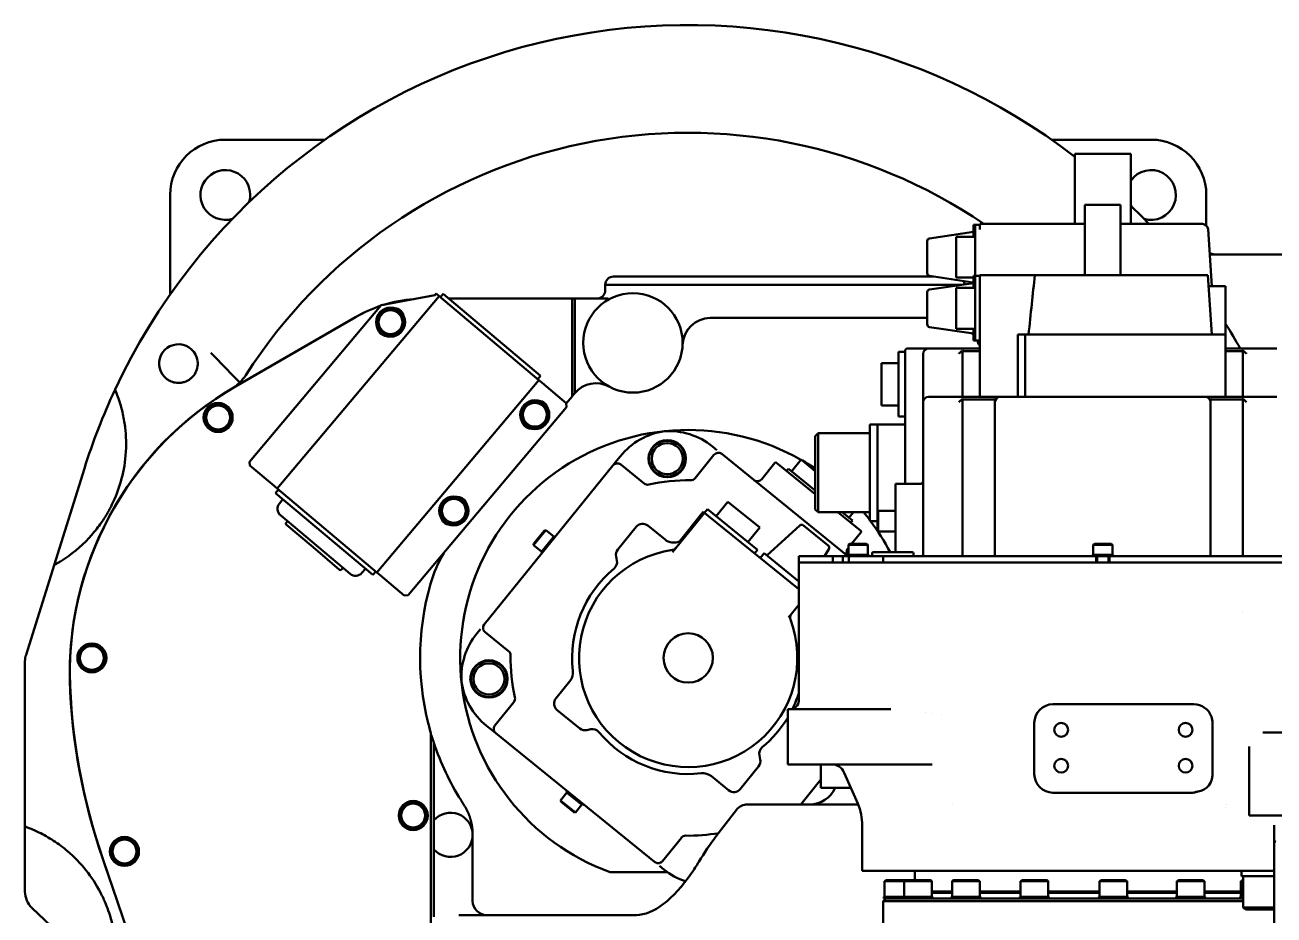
# Model space of a CAD drawing. Header units: millimetres. Extents: x 0 to 8400, y 0 to 5940.
# Drawn here: x 3357.3 to 3809.3, y 4563.3 to 4885.3 of the extents above; entities that cross this region are included whole.
import ezdxf

# ---------------------------------------------------------------- set-up
doc = ezdxf.new("R2010")
doc.units = ezdxf.units.MM
doc.header["$LTSCALE"] = 20
doc.layers.add('可見 (ISO)', color=7, linetype='Continuous', lineweight=50)

msp = doc.modelspace()

# ---------------------------------------------------------------- linework, layer by layer
at = {"layer": '可見 (ISO)'}
for p, q in [((3429.78, 4843.84), (3465.81, 4843.84)), ((3728.75, 4843.84), (3764.78, 4843.84)), ((3757.41, 4838.74), (3737.15, 4838.74)), ((3737.15, 4813.34), (3737.15, 4838.74)), ((3757.41, 4813.34), (3757.41, 4838.74)), ((3409.78, 4787.81), (3409.78, 4823.84)), ((3784.78, 4823.84), (3784.78, 4812.8)), ((3753.74, 4820.24), (3740.82, 4820.24)), ((3740.82, 4794.84), (3740.82, 4820.24)), ((3753.74, 4794.84), (3753.74, 4820.24)), ((3700.58, 4810.5), (3684.63, 4808.13)), ((3700.58, 4813.04), (3700.58, 4808.74)), ((3701.08, 4813.04), (3700.58, 4813.04)), ((3701.08, 4813.04), (3702.78, 4813.04)), ((3701.08, 4794.54), (3701.08, 4813.04)), ((3702.78, 4813.34), (3718.24, 4813.34)), ((3702.78, 4813.04), (3702.78, 4813.34)), ((3702.78, 4811.34), (3702.78, 4813.04)), ((3718.24, 4813.34), (3740.82, 4813.34)), ((3719.38, 4813.34), (3719.39, 4813.34)), ((3753.74, 4813.34), (3783.41, 4813.34)), ((3785.4, 4811.47), (3786.78, 4790.84)), ((3683.78, 4807.14), (3683.78, 4795.54)), ((3694.28, 4793.94), (3694.28, 4808.74)), ((3701.08, 4808.74), (3694.28, 4808.74)), ((3786.01, 4802.34), (3913.48, 4802.34)), ((3567.28, 4791.34), (3567.28, 4791.47)), ((3567.28, 4791.34), (3578.52, 4791.34)), ((3567.28, 4789.34), (3567.28, 4791.34)), ((3686.06, 4794.34), (3570.28, 4794.34)), ((3578.52, 4791.34), (3578.58, 4791.34)), ((3587.28, 4791.34), (3578.58, 4791.34)), ((3587.28, 4791.34), (3677.28, 4791.34)), ((3677.28, 4791.34), (3696.14, 4791.34)), ((3700.34, 4792.21), (3684.63, 4794.55)), ((3699.73, 4791.87), (3684.63, 4789.63)), ((3700.58, 4793.94), (3694.28, 4793.94)), ((3700.58, 4794.54), (3701.08, 4794.54)), ((3700.58, 4794.54), (3700.58, 4790.24)), ((3701.08, 4794.54), (3702.78, 4794.54)), ((3701.08, 4794.54), (3701.08, 4771.14)), ((3702.78, 4750.84), (3702.78, 4794.84)), ((3722.72, 4794.84), (3702.78, 4794.84)), ((3785.28, 4794.84), (3722.72, 4794.84)), ((3785.28, 4794.84), (3786.78, 4773.34)), ((3448.54, 4717.61), (3507.16, 4787.22)), ((3505.54, 4787.62), (3486.22, 4783.93)), ((3506.02, 4788.19), (3505.54, 4787.62)), ((3507.16, 4787.22), (3506.02, 4788.19)), ((3507.16, 4787.22), (3543.27, 4756.82)), ((3508.65, 4788.06), (3507.62, 4786.83)), ((3508.65, 4788.06), (3543.84, 4758.43)), ((3683.78, 4788.64), (3683.78, 4777.04)), ((3694.28, 4775.44), (3694.28, 4790.24)), ((3701.08, 4790.24), (3694.28, 4790.24)), ((3788.78, 4790.84), (3785.56, 4790.84)), ((3788.78, 4790.84), (3791.78, 4790.84)), ((3791.78, 4773.34), (3791.78, 4790.84)), ((3438.56, 4727.33), (3486.22, 4783.93)), ((3555.32, 4786.34), (3510.69, 4786.34)), ((3556.28, 4786.34), (3555.32, 4786.34)), ((3555.32, 4750.94), (3555.32, 4786.34)), ((3556.28, 4783.34), (3556.28, 4786.34)), ((3556.28, 4786.34), (3568.31, 4786.34)), ((3556.28, 4783.34), (3556.28, 4770.34)), ((3476.84, 4779.64), (3433.44, 4754.58)), ((3433.51, 4754.58), (3476.92, 4779.64)), ((3605.26, 4779.34), (3683.78, 4779.34)), ((3684.63, 4776.05), (3699.73, 4773.81)), ((3701.08, 4775.44), (3694.28, 4775.44)), ((3700.58, 4775.44), (3700.58, 4771.14)), ((3716.53, 4750.84), (3716.53, 4773.34)), ((3716.53, 4773.34), (3719.28, 4773.34)), ((3719.28, 4750.84), (3719.28, 4773.34)), ((3719.28, 4773.34), (3722.28, 4773.34)), ((3732.85, 4773.34), (3722.28, 4773.34)), ((3732.85, 4773.34), (3735.18, 4773.34)), ((3735.18, 4773.34), (3736.11, 4773.34)), ((3736.11, 4773.34), (3739.03, 4773.34)), ((3739.03, 4773.34), (3777.19, 4773.34)), ((3777.19, 4773.34), (3780.75, 4773.34)), ((3788.78, 4773.34), (3780.75, 4773.34)), ((3788.78, 4773.34), (3791.78, 4773.34)), ((3791.78, 4750.84), (3791.78, 4773.34)), ((3556.28, 4770.34), (3556.28, 4756.23)), ((3701.08, 4771.14), (3700.58, 4771.14)), ((3702.78, 4771.14), (3701.08, 4771.14)), ((3673.43, 4767.04), (3673.43, 4743.64)), ((3673.43, 4767.04), (3675.78, 4767.04)), ((3675.78, 4767.34), (3675.78, 4719.34)), ((3676.78, 4768.34), (3684.28, 4768.34)), ((3682.28, 4748.84), (3682.28, 4766.34)), ((3684.28, 4768.34), (3695.18, 4768.34)), ((3696.5, 4768.34), (3695.18, 4768.34)), ((3696.5, 4768.34), (3697.04, 4768.34)), ((3696.54, 4767.56), (3696.54, 4750.84)), ((3696.98, 4767.39), (3702.78, 4767.39)), ((3697.47, 4768.34), (3697.04, 4768.34)), ((3697.47, 4768.34), (3697.77, 4768.34)), ((3698.32, 4768.34), (3697.77, 4768.34)), ((3702.78, 4768.34), (3698.32, 4768.34)), ((3796.24, 4768.34), (3791.78, 4768.34)), ((3791.78, 4767.39), (3797.57, 4767.39)), ((3796.24, 4768.34), (3797.76, 4768.34)), ((3798.23, 4768.34), (3797.76, 4768.34)), ((3798.02, 4750.84), (3798.02, 4767.56)), ((3798.23, 4768.34), (3798.59, 4768.34)), ((3799.38, 4768.34), (3798.59, 4768.34)), ((3799.38, 4768.34), (3810.28, 4768.34)), ((3667.27, 4747.69), (3667.27, 4762.99)), ((3673.43, 4762.99), (3667.27, 4762.99)), ((3484.65, 4687.21), (3543.27, 4756.82)), ((3543.84, 4758.43), (3542.81, 4757.2)), ((3544.41, 4755.85), (3543.27, 4756.82)), ((3553.13, 4748.51), (3544.41, 4755.85)), ((3556.28, 4756.23), (3556.28, 4752.16)), ((3553.15, 4748.35), (3555.32, 4750.94)), ((3555.32, 4751.01), (3556.27, 4752.15)), ((3695.18, 4750.84), (3684.28, 4750.84)), ((3698.32, 4750.84), (3695.18, 4750.84)), ((3698.32, 4750.84), (3708.75, 4750.84)), ((3710.28, 4750.84), (3708.75, 4750.84)), ((3784.28, 4750.84), (3710.28, 4750.84)), ((3785.81, 4750.84), (3784.28, 4750.84)), ((3785.81, 4750.84), (3796.24, 4750.84)), ((3799.38, 4750.84), (3796.24, 4750.84)), ((3810.28, 4750.84), (3799.38, 4750.84)), ((3553.25, 4747.1), (3495.92, 4679.02)), ((3553.25, 4747.1), (3553.13, 4748.51)), ((3673.43, 4747.69), (3667.27, 4747.69)), ((3682.28, 4693.14), (3682.28, 4748.84)), ((3696.54, 4750.06), (3696.54, 4693.14)), ((3696.98, 4749.89), (3707.7, 4749.89)), ((3708.28, 4750.06), (3708.28, 4748.84)), ((3708.28, 4748.84), (3708.28, 4693.14)), ((3786.28, 4748.84), (3786.28, 4750.06)), ((3786.28, 4693.14), (3786.28, 4748.84)), ((3786.86, 4749.89), (3797.57, 4749.89)), ((3798.02, 4693.14), (3798.02, 4750.06)), ((3675.78, 4743.64), (3673.43, 4743.64)), ((3643.28, 4736.59), (3644.33, 4737.64)), ((3644.33, 4709.04), (3644.33, 4737.64)), ((3663.03, 4737.64), (3644.33, 4737.64)), ((3665.78, 4740.84), (3663.03, 4740.84)), ((3663.03, 4705.84), (3663.03, 4740.84)), ((3665.78, 4740.84), (3665.78, 4709.26)), ((3675.78, 4740.84), (3665.78, 4740.84)), ((3606.08, 4732.85), (3607.69, 4731.55)), ((3643.28, 4710.09), (3643.28, 4736.59)), ((3571.46, 4727.74), (3572.76, 4729.35)), ((3606.62, 4729.84), (3599.76, 4721.37)), ((3609.43, 4730.14), (3655.05, 4693.2)), ((3638.16, 4728.11), (3634.69, 4723.84)), ((3643.28, 4723.96), (3638.16, 4728.11)), ((3367.82, 4689.94), (3378.78, 4724.87)), ((3438.68, 4725.92), (3438.56, 4727.33)), ((3447.4, 4718.58), (3438.68, 4725.92)), ((3523.48, 4668.49), (3570.05, 4726)), ((3570.05, 4726), (3571.46, 4727.74)), ((3581.33, 4719.44), (3572.86, 4726.3)), ((3628.68, 4726.9), (3623.9, 4720.99)), ((3643.28, 4715.6), (3629.25, 4726.96)), ((3633.53, 4724.78), (3632.9, 4724)), ((3643.28, 4716.88), (3633.53, 4724.78)), ((3672.28, 4719.34), (3680.28, 4719.34)), ((3672.28, 4694.64), (3672.28, 4719.34)), ((3680.28, 4719.34), (3681.28, 4719.34)), ((3448.54, 4717.61), (3447.4, 4718.58)), ((3449, 4717.23), (3447.97, 4716)), ((3483.16, 4686.37), (3447.97, 4716)), ((3448.54, 4717.61), (3484.65, 4687.21)), ((3450.65, 4713.75), (3449.36, 4712.22)), ((3604.21, 4710.18), (3603.14, 4708.86)), ((3622.39, 4695.45), (3604.21, 4710.18)), ((3607.39, 4707.6), (3611.67, 4712.88)), ((3611.67, 4712.88), (3623.17, 4703.57)), ((3643.28, 4710.09), (3644.33, 4709.04)), ((3474.97, 4686.73), (3449.72, 4707.99)), ((3452.32, 4705.8), (3451.81, 4705.19)), ((3591.55, 4694.56), (3603.14, 4708.86)), ((3594.1, 4698.49), (3602.75, 4709.17)), ((3603.14, 4708.86), (3602.75, 4709.17)), ((3603.14, 4708.86), (3603.87, 4708.26)), ((3603.87, 4708.26), (3604.69, 4707.6)), ((3604.69, 4707.6), (3637.28, 4681.21)), ((3663.03, 4709.04), (3644.33, 4709.04)), ((3659.71, 4702.29), (3651.38, 4709.04)), ((3656.69, 4706.03), (3652.97, 4709.04)), ((3655.44, 4707.03), (3657.07, 4709.04)), ((3656.06, 4705.25), (3656.69, 4706.03)), ((3665.78, 4705.84), (3663.03, 4705.84)), ((3665.78, 4709.26), (3666.08, 4709.56)), ((3665.78, 4702.41), (3665.78, 4709.26)), ((3672.28, 4709.56), (3666.08, 4709.56)), ((3666.08, 4709.56), (3666.08, 4702.11)), ((3461.51, 4696.37), (3451.87, 4704.49)), ((3541.34, 4697.14), (3545.74, 4702.58)), ((3541.43, 4697.73), (3545.18, 4702.36)), ((3545.18, 4702.36), (3545.74, 4702.58)), ((3545.74, 4702.58), (3548.62, 4700.25)), ((3571.78, 4695.56), (3578.43, 4703.77)), ((3582.65, 4704.22), (3588.89, 4699.16)), ((3618.89, 4698.28), (3623.17, 4703.57)), ((3625.77, 4693.36), (3637.65, 4704.26)), ((3647.96, 4697.01), (3638.95, 4704.3)), ((3656.42, 4697.59), (3659.77, 4701.73)), ((3665.78, 4702.41), (3666.08, 4702.11)), ((3672.28, 4702.11), (3666.08, 4702.11)), ((3471.14, 4688.25), (3461.51, 4696.37)), ((3541.43, 4697.73), (3541.34, 4697.14)), ((3541.34, 4697.14), (3544.21, 4694.81)), ((3544.06, 4694.61), (3548.78, 4700.44)), ((3548.78, 4700.44), (3549.13, 4700.16)), ((3655.82, 4697.59), (3655.3, 4697.29)), ((3655.3, 4697.29), (3655.35, 4697.29)), ((3655.3, 4697.29), (3655.3, 4693.59)), ((3655.87, 4697.59), (3655.35, 4697.29)), ((3655.35, 4697.29), (3662.35, 4697.29)), ((3655.35, 4697.29), (3655.35, 4693.59)), ((3655.82, 4697.59), (3655.87, 4697.59)), ((3655.87, 4697.59), (3661.83, 4697.59)), ((3661.83, 4697.59), (3662.35, 4697.29)), ((3662.35, 4697.29), (3662.35, 4693.59)), ((3744.35, 4697.59), (3743.83, 4697.29)), ((3743.83, 4697.29), (3750.83, 4697.29)), ((3743.83, 4697.29), (3743.83, 4693.59)), ((3744.35, 4697.59), (3750.31, 4697.59)), ((3750.31, 4697.59), (3750.83, 4697.29)), ((3750.83, 4697.29), (3750.83, 4693.59)), ((3544.06, 4694.61), (3544.41, 4694.33)), ((3571.18, 4693.05), (3571.48, 4691.6)), ((3621.32, 4694.13), (3622.39, 4695.45)), ((3623.34, 4692.5), (3624.73, 4694.21)), ((3637.28, 4684.04), (3624.73, 4694.21)), ((3641.63, 4693.14), (3637.31, 4693.14)), ((3637.31, 4690.84), (3637.31, 4693.14)), ((3643.56, 4693.14), (3641.63, 4693.14)), ((3643.56, 4693.14), (3649.64, 4693.14)), ((3646.66, 4693.14), (3648.19, 4695.73)), ((3649.76, 4693.14), (3649.64, 4693.14)), ((3649.64, 4693.14), (3649.64, 4690.84)), ((3653.3, 4693.14), (3649.76, 4693.14)), ((3653.3, 4693.14), (3655.1, 4693.14)), ((3653.3, 4690.84), (3653.3, 4693.14)), ((3654.99, 4695.82), (3655.3, 4696.21)), ((3655.05, 4693.59), (3655.1, 4693.59)), ((3655.05, 4693.59), (3655.05, 4693.14)), ((3655.1, 4693.59), (3662.6, 4693.59)), ((3655.1, 4693.59), (3655.1, 4693.14)), ((3655.44, 4693.14), (3655.1, 4693.14)), ((3667.87, 4693.14), (3655.44, 4693.14)), ((3655.44, 4690.84), (3655.44, 4693.14)), ((3662.6, 4693.59), (3662.6, 4693.14)), ((3663.83, 4694.14), (3663.83, 4693.14)), ((3671.33, 4694.64), (3664.33, 4694.64)), ((3667.87, 4693.14), (3667.87, 4690.84)), ((3667.87, 4693.14), (3700.96, 4693.14)), ((3671.33, 4694.64), (3678.33, 4694.64)), ((3678.83, 4694.14), (3678.83, 4693.14)), ((3744.93, 4693.14), (3700.96, 4693.14)), ((3743.58, 4693.59), (3751.08, 4693.59)), ((3743.58, 4693.59), (3743.58, 4693.14)), ((3744.93, 4693.14), (3749.73, 4693.14)), ((3744.93, 4690.84), (3744.93, 4693.14)), ((3745.33, 4693.14), (3745.33, 4690.84)), ((3749.33, 4693.14), (3749.33, 4690.84)), ((3749.73, 4693.14), (3749.73, 4690.84)), ((3793.7, 4693.14), (3749.73, 4693.14)), ((3751.08, 4693.59), (3751.08, 4693.14)), ((3793.7, 4693.14), (3826.79, 4693.14)), ((3357.65, 4657.51), (3367.82, 4689.94)), ((3472.36, 4688.93), (3471.85, 4688.31)), ((3480.48, 4688.63), (3479.19, 4687.1)), ((3484.19, 4687.6), (3483.16, 4686.37)), ((3637.28, 4690.84), (3641.26, 4690.84)), ((3637.28, 4640.84), (3637.28, 4690.84)), ((3641.44, 4690.84), (3641.26, 4690.84)), ((3641.63, 4690.84), (3641.44, 4690.84)), ((3642.94, 4690.84), (3641.63, 4690.84)), ((3642.94, 4690.84), (3645.86, 4690.84)), ((3645.86, 4690.84), (3650.32, 4690.84)), ((3650.33, 4690.84), (3663.81, 4690.84)), ((3663.81, 4690.84), (3681.03, 4690.84)), ((3700.96, 4690.84), (3681.03, 4690.84)), ((3700.96, 4690.84), (3744.93, 4690.84)), ((3749.73, 4690.84), (3744.93, 4690.84)), ((3749.73, 4690.84), (3793.7, 4690.84)), ((3795.18, 4690.84), (3793.7, 4690.84)), ((3832.84, 4690.84), (3795.18, 4690.84)), ((3485.79, 4686.24), (3484.65, 4687.21)), ((3494.51, 4678.9), (3485.79, 4686.24)), ((3495.92, 4679.02), (3494.51, 4678.9)), ((3637.28, 4675.54), (3633.57, 4670.97)), ((3798.02, 4672.78), (3798.02, 4672.78)), ((3520.77, 4665.14), (3522.07, 4666.75)), ((3523.78, 4665.68), (3532.24, 4658.82)), ((3357.28, 4643.48), (3357.28, 4655.11)), ((3549.4, 4641.71), (3554.46, 4647.95)), ((3534.18, 4640.39), (3527.32, 4631.92)), ((3633.28, 4637.84), (3633.28, 4632.84)), ((3670.59, 4637.84), (3633.28, 4637.84)), ((3780.28, 4639.59), (3729.28, 4639.59)), ((3558.06, 4630.84), (3549.85, 4637.49)), ((3683.25, 4636.68), (3683.25, 4636.68)), ((3685.86, 4636.34), (3685.86, 4636.34)), ((3688.97, 4635.91), (3688.97, 4635.91)), ((3504.18, 4527.98), (3504.18, 4629.11)), ((3525.88, 4630.52), (3524.27, 4631.82)), ((3527.62, 4629.11), (3525.88, 4630.52)), ((3585.13, 4582.54), (3527.62, 4629.11)), ((3560.57, 4630.24), (3562.02, 4630.54)), ((3633.28, 4632.84), (3633.28, 4622.84)), ((3722.53, 4632.84), (3722.53, 4614.34)), ((3787.04, 4614.34), (3787.04, 4632.84)), ((3805.28, 4629.34), (3834.28, 4629.34)), ((3357.28, 4619.61), (3357.28, 4627.34)), ((3505.28, 4625.6), (3505.28, 4617.15)), ((3800.28, 4620.64), (3800.28, 4624.34)), ((3623.38, 4619.63), (3623.07, 4621.08)), ((3633.28, 4617.84), (3633.28, 4622.84)), ((3800.28, 4620.64), (3800.28, 4599.34)), ((3357.28, 4612.8), (3357.28, 4617.44)), ((3505.28, 4617.15), (3505.28, 4601.56)), ((3622.78, 4617.12), (3616.13, 4608.91)), ((3633.28, 4617.84), (3685.61, 4617.84)), ((3645.28, 4616.42), (3645.28, 4617.84)), ((3645.28, 4609.34), (3645.28, 4616.42)), ((3357.28, 4595.36), (3357.28, 4612.8)), ((3611.91, 4608.46), (3605.67, 4613.52)), ((3645.28, 4612.33), (3638, 4603.34)), ((3658.62, 4603.65), (3653.77, 4614.83)), ((3551.04, 4604.8), (3553.37, 4607.68)), ((3553.18, 4607.83), (3553.46, 4608.18)), ((3559, 4603.11), (3553.18, 4607.83)), ((3656.15, 4609.34), (3645.28, 4609.34)), ((3729.28, 4607.59), (3779.36, 4607.59)), ((3505.28, 4601.56), (3505.28, 4597.63)), ((3556.48, 4600.4), (3551.04, 4604.8)), ((3551.26, 4604.24), (3551.04, 4604.8)), ((3555.89, 4600.49), (3551.26, 4604.24)), ((3556.48, 4600.4), (3558.81, 4603.27)), ((3559, 4603.11), (3559.29, 4603.46)), ((3614.78, 4601.39), (3607.34, 4591.72)), ((3618.74, 4603.34), (3623.87, 4603.34)), ((3628.18, 4603.34), (3623.87, 4603.34)), ((3628.18, 4603.34), (3658.76, 4603.34)), ((3693.05, 4603.34), (3693.05, 4603.34)), ((3791.88, 4602.23), (3791.88, 4602.23)), ((3792.09, 4603.34), (3792.09, 4603.34)), ((3505.28, 4597.63), (3505.28, 4587.05)), ((3555.89, 4600.49), (3556.48, 4600.4)), ((3820.28, 4599.34), (3800.28, 4599.34)), ((3357.28, 4571.78), (3357.28, 4595.36)), ((3660.28, 4579.34), (3660.28, 4595.68)), ((3809.28, 4590.44), (3809.28, 4595.84)), ((3587.94, 4582.84), (3594.8, 4591.3)), ((3809.28, 4477.34), (3809.28, 4590.44)), ((3505.28, 4587.05), (3505.28, 4583.12)), ((3405.55, 4524.98), (3385.59, 4583.27)), ((3386.79, 4579.73), (3387.04, 4579.04)), ((3505.28, 4583.12), (3505.28, 4562.7)), ((3519.28, 4582.54), (3519.28, 4568.34)), ((3569, 4578.84), (3589.78, 4578.84)), ((3588.47, 4579.83), (3586.87, 4581.13)), ((3660.28, 4579.34), (3711.04, 4579.34)), ((3679.28, 4579.34), (3679.28, 4575.94)), ((3711.04, 4579.34), (3715.2, 4579.34)), ((3779.36, 4579.34), (3715.2, 4579.34)), ((3779.36, 4579.34), (3783.52, 4579.34)), ((3783.52, 4579.34), (3785.27, 4579.34)), ((3797.41, 4579.34), (3785.27, 4579.34)), ((3797.41, 4579.34), (3797.74, 4579.34)), ((3797.57, 4577.34), (3797.57, 4579.34)), ((3797.74, 4579.34), (3809.28, 4579.34)), ((3669.07, 4575.94), (3668.38, 4575.54)), ((3668.38, 4575.54), (3675.49, 4575.54)), ((3668.38, 4575.54), (3668.38, 4569.94)), ((3669.07, 4575.94), (3676.18, 4575.94)), ((3676.18, 4575.94), (3675.49, 4575.54)), ((3675.49, 4575.54), (3685.49, 4575.54)), ((3675.49, 4575.54), (3675.49, 4569.94)), ((3676.18, 4575.94), (3684.8, 4575.94)), ((3684.8, 4575.94), (3685.49, 4575.54)), ((3685.49, 4575.54), (3685.49, 4569.94)), ((3693.46, 4575.94), (3692.76, 4575.54)), ((3692.76, 4575.54), (3702.76, 4575.54)), ((3692.76, 4575.54), (3692.76, 4569.94)), ((3693.46, 4575.94), (3702.07, 4575.94)), ((3702.07, 4575.94), (3702.76, 4575.54)), ((3702.76, 4575.54), (3702.76, 4569.94)), ((3718.27, 4575.94), (3717.58, 4575.54)), ((3717.58, 4575.54), (3727.58, 4575.54)), ((3717.58, 4575.54), (3717.58, 4569.94)), ((3718.27, 4575.94), (3726.89, 4575.94)), ((3726.89, 4575.94), (3727.58, 4575.54)), ((3727.58, 4575.54), (3727.58, 4569.94)), ((3746.85, 4575.94), (3746.15, 4575.54)), ((3746.15, 4575.54), (3756.15, 4575.54)), ((3746.15, 4575.54), (3746.15, 4569.94)), ((3755.46, 4575.94), (3756.15, 4575.54)), ((3756.15, 4575.54), (3756.15, 4569.94)), ((3774.83, 4575.94), (3774.14, 4575.54)), ((3774.14, 4575.54), (3784.14, 4575.54)), ((3774.14, 4575.54), (3774.14, 4569.94)), ((3774.83, 4575.94), (3783.44, 4575.94)), ((3783.44, 4575.94), (3784.14, 4575.54)), ((3784.14, 4575.54), (3784.14, 4569.94)), ((3797.97, 4575.94), (3797.27, 4575.54)), ((3797.27, 4575.54), (3798.07, 4575.54)), ((3797.27, 4575.54), (3797.27, 4569.94)), ((3809.28, 4577.34), (3797.57, 4577.34)), ((3797.97, 4575.94), (3798.07, 4575.94)), ((3798.07, 4566.04), (3798.07, 4577.34)), ((3668.13, 4569.94), (3675.24, 4569.94)), ((3668.13, 4569.94), (3668.13, 4569.34)), ((3675.24, 4569.94), (3685.74, 4569.94)), ((3675.24, 4569.94), (3675.24, 4569.34)), ((3685.49, 4571.84), (3692.76, 4571.84)), ((3685.49, 4571.34), (3692.76, 4571.34)), ((3685.74, 4569.94), (3685.74, 4569.34)), ((3692.51, 4569.94), (3703.01, 4569.94)), ((3692.51, 4569.94), (3692.51, 4569.34)), ((3702.76, 4571.84), (3717.58, 4571.84)), ((3702.76, 4571.34), (3717.58, 4571.34)), ((3703.01, 4569.94), (3703.01, 4569.34)), ((3717.33, 4569.94), (3727.83, 4569.94)), ((3717.33, 4569.94), (3717.33, 4569.34)), ((3727.58, 4571.84), (3746.15, 4571.84)), ((3727.58, 4571.34), (3746.15, 4571.34)), ((3727.83, 4569.94), (3727.83, 4569.34)), ((3745.9, 4569.94), (3756.4, 4569.94)), ((3745.9, 4569.94), (3745.9, 4569.34)), ((3756.15, 4571.84), (3774.14, 4571.84)), ((3756.15, 4571.34), (3774.14, 4571.34)), ((3756.4, 4569.94), (3756.4, 4569.34)), ((3773.89, 4569.94), (3784.39, 4569.94)), ((3773.89, 4569.94), (3773.89, 4569.34)), ((3784.14, 4571.84), (3797.27, 4571.84)), ((3784.14, 4571.34), (3797.27, 4571.34)), ((3784.39, 4569.94), (3784.39, 4569.34)), ((3797.02, 4569.94), (3798.07, 4569.94)), ((3797.02, 4569.94), (3797.02, 4569.34)), ((3389.21, 4538.06), (3359.77, 4565.97)), ((3668.78, 4569.34), (3667.78, 4568.34)), ((3667.78, 4568.34), (3798.07, 4568.34)), ((3667.78, 4568.34), (3667.78, 4550.34)), ((3668.13, 4569.34), (3669.08, 4569.34)), ((3669.08, 4569.34), (3675.24, 4569.34)), ((3675.24, 4569.34), (3677.67, 4569.34)), ((3677.67, 4569.34), (3692.72, 4569.34)), ((3692.72, 4569.34), (3696.86, 4569.34)), ((3696.86, 4569.34), (3718.47, 4569.34)), ((3718.47, 4569.34), (3723.72, 4569.34)), ((3723.72, 4569.34), (3748.6, 4569.34)), ((3748.6, 4569.34), (3754.17, 4569.34)), ((3754.17, 4569.34), (3778.54, 4569.34)), ((3778.54, 4569.34), (3783.57, 4569.34)), ((3783.57, 4569.34), (3798.07, 4569.34)), ((3809.28, 4566.04), (3798.07, 4566.04)), ((3799.28, 4565.34), (3798.07, 4566.04)), ((3809.28, 4565.34), (3799.28, 4565.34)), ((3514.28, 4563.34), (3534.75, 4563.34)), ((3534.75, 4563.34), (3578.55, 4563.34))]:
    msp.add_line(p, q, dxfattribs=at)
for centre, radius in [((3577.28, 4770.34), 18), ((3489.58, 4777.84), 5.25), ((3489.58, 4777.84), 5), ((3489.58, 4777.84), 4.31), ((3427.18, 4743.34), 5.25), ((3427.18, 4743.34), 5), ((3427.18, 4743.34), 4.31), ((3541.78, 4744.34), 5.25), ((3541.78, 4744.34), 5), ((3541.78, 4744.34), 4.31), ((3589.7, 4728.44), 6.75), ((3589.7, 4728.44), 6.5), ((3589.7, 4728.44), 5.63), ((3512.47, 4709.54), 5.25), ((3512.47, 4709.54), 5), ((3512.47, 4709.54), 4.31), ((3597.28, 4656.34), 8.93), ((3381.48, 4656.34), 5.25), ((3381.48, 4656.34), 5), ((3381.48, 4656.34), 4.31), ((3525.18, 4648.76), 6.75), ((3525.18, 4648.76), 6.5), ((3525.18, 4648.76), 5.63), ((3732.28, 4630.34), 2.5), ((3777.28, 4630.34), 2.5), ((3732.28, 4617.34), 2.5), ((3777.28, 4617.34), 2.5), ((3497.78, 4599.34), 5.25), ((3497.78, 4599.34), 5), ((3497.78, 4599.34), 4.31), ((3393.28, 4586.34), 5.25), ((3393.28, 4586.34), 5), ((3393.28, 4586.34), 4.31)]:
    msp.add_circle(centre, radius, dxfattribs=at)
for centre, radius, start, end in [((3597.28, 4656.34), 229, 52.3532, 154.9137), ((3597.28, 4656.34), 190, 55.7221, 147.407), ((3429.78, 4823.84), 20, 90, 180), ((3764.78, 4823.84), 20, 0, 90), ((3429.78, 4823.84), 9, 343.3489, 286.6511), ((3764.78, 4823.84), 9, 253.3489, 144.9907), ((3597.28, 4656.34), 229, 43.282, 45.6331), ((3783.41, 4811.34), 2, 3.8141, 89.9991), ((3684.78, 4807.14), 1, 98.464, 180), ((3787.78, 4805.34), 3, 232.9624, 270), ((3570.28, 4791.34), 3, 90, 180), ((3684.78, 4795.54), 1, 180, 261.536), ((3694.28, 4791.34), 3, 3.2146, 27.4129), ((3699.58, 4792.86), 1, 278.464, 0), ((3564.28, 4789.34), 3, 270, 0), ((3684.78, 4788.64), 1, 98.464, 180), ((3501.84, 4736.34), 50, 108.3416, 120), ((3501.92, 4736.34), 50, 108.4637, 120), ((3501.84, 4736.34), 50, 94.3163, 107.2913), ((3501.92, 4736.34), 50, 94.4561, 107.1515), ((3490.87, 4779.37), 3.5, 13.5506, 85.8602), ((3605.26, 4769.34), 10, 90, 177.9533), ((3488.3, 4776.31), 3.5, 194.0525, 266.1278), ((3684.78, 4777.04), 1, 180, 261.536), ((3699.58, 4772.82), 1, 0, 81.536), ((3597.28, 4656.34), 229, 29.2803, 31.8595), ((3412.82, 4762.84), 7, 7.6818, 243.7227), ((3710.28, 4774.34), 9, 200.8275, 213.5573), ((3676.78, 4767.34), 1, 90, 180), ((3684.28, 4766.34), 2, 90, 180), ((3424.56, 4766.77), 15, 300.6745, 327.407), ((3563.93, 4745.72), 10, 61.5342, 139.9448), ((3493.44, 4650.66), 120, 120, 183.1329), ((3493.48, 4650.64), 120, 119.9838, 180), ((3597.28, 4656.34), 229, 154.9137, 162.5859), ((3563.93, 4745.72), 10, 139.9448, 140), ((3684.28, 4748.84), 2, 90, 180), ((3710.28, 4748.84), 2, 90, 180), ((3784.28, 4748.84), 2, 0, 90), ((3343.88, 4733.84), 50, 8.502, 14.7088), ((3543.07, 4745.87), 3.5, 13.8021, 85.9932), ((3540.49, 4742.81), 3.5, 193.8021, 265.9932), ((3597.28, 4656.34), 82.5, 60.3476, 249.95), ((3592.19, 4713.61), 25, 98.1397, 141), ((3590.35, 4713.42), 25, 51, 93.9042), ((3608.17, 4728.58), 2, 51, 141), ((3571.6, 4724.74), 2, 51, 141), ((3628.99, 4726.65), 0.4, 51, 141), ((3597.28, 4656.34), 82.5, 56.1117, 59.93), ((3582.59, 4720.99), 2, 231, 282.8005), ((3597.28, 4656.34), 64.3, 89.1997, 102.8005), ((3598.21, 4722.63), 2, 269.1928, 321), ((3622.35, 4722.25), 2, 231, 321), ((3513.76, 4711.07), 3.5, 13.8021, 85.9932), ((3451.66, 4710.29), 3, 139.8977, 229.8977), ((3511.18, 4708.01), 3.5, 193.8021, 265.9932), ((3597.28, 4656.34), 82.5, 37.1583, 39.7015), ((3597.28, 4656.34), 82.5, 27.663, 36.8699), ((3452.19, 4704.87), 0.5, 139.8977, 229.8977), ((3580.76, 4701.88), 3, 51, 141), ((3638.32, 4703.52), 1, 51, 132.536), ((3659.46, 4701.98), 0.4, 321, 51), ((3592.04, 4703.05), 5, 231, 294.2886), ((3647.33, 4696.23), 1, 329.464, 51), ((3552.11, 4669.33), 50, 150.0321, 163.9552), ((3597.28, 4656.34), 39.5, 98.3091, 20.5969), ((3574.11, 4693.67), 3, 141, 192.0239), ((3656.54, 4694.56), 2, 141, 221.827), ((3664.33, 4694.14), 0.5, 90.0003, 180), ((3678.33, 4694.14), 0.5, 0, 89.9997), ((3471.47, 4688.64), 0.5, 229.8977, 319.8977), ((3597.28, 4656.34), 42, 129.6752, 186.4021), ((3568.55, 4690.97), 3, 309.6752, 12.0238), ((3476.9, 4689.03), 3, 229.8977, 319.8977), ((3597.28, 4656.34), 97, 163.9552, 196.3023), ((3540.2, 4649.41), 25, 141, 183.9042), ((3525.03, 4667.23), 2, 141, 231), ((3530.99, 4657.27), 2, 359.1928, 51), ((3597.28, 4656.34), 64.3, 179.1997, 192.8005), ((3550.57, 4651.1), 5, 321, 6.4021), ((3594.18, 4655.54), 220.75, 181.2719, 199.1097), ((3540.01, 4651.25), 25, 188.1397, 231), ((3597.28, 4656.34), 224, 183.1329, 200), ((3532.63, 4641.65), 2, 321, 12.8005), ((3597.28, 4656.34), 42, 334.0116, 342.2472), ((3551.73, 4639.82), 3, 141, 231), ((3634.28, 4640.84), 3, 269.9999, 0), ((3729.28, 4632.84), 6.75, 90, 180), ((3780.28, 4632.84), 6.75, 19.4581, 90), ((3597.28, 4656.34), 42, 309.6752, 328.9973), ((3499.79, 4626.34), 5, 17.1046, 28.6348), ((3528.88, 4630.66), 2, 141, 231), ((3559.95, 4633.17), 3, 231, 282.0238), ((3562.64, 4627.61), 3, 39.6751, 102.0238), ((3597.28, 4656.34), 42, 219.6752, 276.4021), ((3597.28, 4656.34), 97, 197.1046, 198.4765), ((3597.28, 4656.34), 97, 198.4765, 212.0532), ((3626.01, 4621.7), 3, 129.6752, 192.0239), ((3620.45, 4619.01), 3, 321, 12.0238), ((3649.18, 4612.84), 5, 23.4711, 90), ((3602.52, 4609.63), 5, 51, 96.4021), ((3729.28, 4614.34), 6.75, 180, 270), ((3780.28, 4614.34), 6.75, 316.3973, 340.5419), ((3613.8, 4610.79), 3, 231, 321), ((3641.28, 4613.34), 10, 270, 336.4218), ((3618.74, 4598.34), 5, 90, 142.4314), ((3640.28, 4595.68), 20, 359.9996, 23.471), ((3511.28, 4592.34), 8, 221.4096, 138.5904), ((3340.28, 4548.34), 50, 56.864, 63.8961), ((3597.28, 4656.34), 64.3, 269.1997, 279.8887), ((3596.35, 4590.05), 2, 89.1928, 141), ((3809.88, 4590.44), 0.6, 180, 270.0002), ((3586.39, 4584.09), 2, 231, 283.2703), ((3604.21, 4599.26), 25, 231, 251.6025), ((3365.28, 4571.78), 8, 180, 226.5192), ((3524.28, 4568.34), 5, 180, 270)]:
    msp.add_arc(centre, radius, start, end, dxfattribs=at)
for centre, major_axis, ratio, start_param, end_param in [((3598.28, 4770.34), (-3, 0), 0.725999, 6.283182, 6.283185), ((3591.29, 4697.41), (-1.27, -1.56), 0.994957, 0.825159, 1.572788), ((3636.13, 4670.95), (-1.26, -1.56), 0.99689, 4.712276, 5.753796), ((3778.73, 4632.84), (8.31, -0.02), 0.896548, 0.002077, 0.308873), ((3673.81, 4612.83), (0, 5), 0.74898, 6.283183, 6.283185), ((3751.15, 4575.94), (4.31, 0), 0.00001, 3.139445, 6.281037)]:
    msp.add_ellipse(centre, major_axis=major_axis, ratio=ratio, start_param=start_param, end_param=end_param, dxfattribs=at)
for points in [[(3720.46, 4773.34), (3721.23, 4780.82), (3721.98, 4787.99), (3722.72, 4794.84)], [(3695.18, 4748.84), (3695.58, 4749.24), (3696.05, 4749.71), (3696.54, 4750.06)], [(3357.28, 4627.34), (3357.28, 4632.72), (3357.28, 4638.1), (3357.28, 4643.48)], [(3357.28, 4617.44), (3357.28, 4618.16), (3357.28, 4618.89), (3357.28, 4619.61)], [(3780.02, 4607.6), (3779.8, 4607.59), (3779.58, 4607.59), (3779.36, 4607.59)], [(3519.24, 4593.75), (3519.26, 4593.37), (3519.28, 4592.99), (3519.28, 4592.61)], [(3601.15, 4582.59), (3603.15, 4585.87), (3605.2, 4588.94), (3607.34, 4591.72)]]:
    msp.add_open_spline(points, degree=3, dxfattribs=at)
for points, knots in [([(3424.56, 4766.77), (3424.57, 4766.76), (3424.57, 4766.76), (3425.33, 4765.97), (3426.09, 4765.19), (3427.56, 4763.66), (3428.28, 4762.91), (3429.03, 4762.14), (3429.08, 4762.09), (3429.13, 4762.03)], [-4.7990145, -4.7990145, -4.7990145, -4.7990145, -4.797216, -4.797216, -4.4708563, -4.4708563, -4.1449178, -4.1449178, -4.1201749, -4.1201749, -4.1201749, -4.1201749]), ([(3695.18, 4766.34), (3695.45, 4766.62), (3695.76, 4766.92), (3696.23, 4767.33), (3696.38, 4767.45), (3696.54, 4767.56)], [-1.3991166, -1.3991166, -1.3991166, -1.3991166, -1.2815538, -1.2815538, -1.2281502, -1.2281502, -1.2281502, -1.2281502]), ([(3696.98, 4767.39), (3696.91, 4767.39), (3696.85, 4767.41), (3696.7, 4767.46), (3696.62, 4767.51), (3696.54, 4767.56)], [-2.2091225, -2.2091225, -2.2091225, -2.2091225, -2.1509071, -2.1509071, -2.0828849, -2.0828849, -2.0828849, -2.0828849]), ([(3798.02, 4767.56), (3798, 4767.54), (3797.97, 4767.53), (3797.84, 4767.45), (3797.74, 4767.41), (3797.62, 4767.39), (3797.6, 4767.39), (3797.57, 4767.39)], [-0.8674964, -0.8674964, -0.8674964, -0.8674964, -0.8489352, -0.8489352, -0.7721995, -0.7721995, -0.7550681, -0.7550681, -0.7550681, -0.7550681]), ([(3798.02, 4767.56), (3798.18, 4767.45), (3798.33, 4767.33), (3798.8, 4766.92), (3799.11, 4766.62), (3799.38, 4766.34)], [-0.1709664, -0.1709664, -0.1709664, -0.1709664, -0.1175628, -0.1175628, 0, 0, 0, 0]), ([(3419.75, 4763.77), (3419.87, 4762.92), (3419.82, 4762.05), (3419.44, 4760.44), (3419.13, 4759.71), (3418.4, 4758.58), (3418.05, 4758.15), (3417.52, 4757.65), (3417.38, 4757.53), (3417.15, 4757.34), (3417.07, 4757.28), (3416.95, 4757.19), (3416.93, 4757.17), (3416.9, 4757.15), (3416.82, 4757.09), (3416.73, 4757.04), (3416.52, 4756.9), (3416.4, 4756.82), (3415.95, 4756.57), (3415.62, 4756.41), (3414.8, 4756.11), (3414.31, 4755.98), (3413.08, 4755.81), (3412.35, 4755.82), (3410.97, 4756.05), (3410.32, 4756.26), (3409.72, 4756.56)], [3.78483, 3.78483, 3.78483, 3.78483, 4.04425, 4.04425, 4.283828, 4.283828, 4.448995, 4.448995, 4.503568, 4.503568, 4.536877, 4.536877, 4.546226, 4.546226, 4.546226, 4.577265, 4.577265, 4.621595, 4.621595, 4.731122, 4.731122, 4.884036, 4.884036, 5.103993, 5.103993, 5.307018, 5.307018, 5.307018, 5.307018]), ([(3434.99, 4755.98), (3434.87, 4756.11), (3434.72, 4756.26), (3434, 4757), (3433.23, 4757.79), (3431.35, 4759.73), (3430.29, 4760.83), (3429.13, 4762.03)], [2.763161, 2.763161, 2.763161, 2.763161, 2.973058, 2.973058, 3.565452, 3.565452, 4.117908, 4.117908, 4.117908, 4.117908]), ([(3389.88, 4753.43), (3389.88, 4753.43), (3389.9, 4753.38), (3390, 4753.16), (3390.07, 4752.99), (3390.29, 4752.45), (3390.47, 4751.99), (3390.96, 4750.69), (3391.28, 4749.8), (3391.82, 4748.05), (3392.04, 4747.3), (3392.24, 4746.53)], [-3.7590313, -3.7590313, -3.7590313, -3.7590313, -3.6434185, -3.6434185, -3.5223607, -3.5223607, -3.3243623, -3.3243623, -3.0738045, -3.0738045, -2.9011735, -2.9011735, -2.9011735, -2.9011735]), ([(3696.98, 4749.89), (3696.91, 4749.89), (3696.85, 4749.91), (3696.7, 4749.96), (3696.62, 4750.01), (3696.54, 4750.06)], [-2.2091225, -2.2091225, -2.2091225, -2.2091225, -2.1509071, -2.1509071, -2.0828849, -2.0828849, -2.0828849, -2.0828849]), ([(3707.7, 4749.89), (3707.73, 4749.89), (3707.75, 4749.89), (3707.9, 4749.91), (3708.02, 4749.94), (3708.2, 4750.02), (3708.24, 4750.04), (3708.28, 4750.06)], [2.2091228, 2.2091228, 2.2091228, 2.2091228, 2.2241588, 2.2241588, 2.3033182, 2.3033182, 2.3269397, 2.3269397, 2.3269397, 2.3269397]), ([(3786.86, 4749.89), (3786.77, 4749.89), (3786.69, 4749.9), (3786.5, 4749.96), (3786.39, 4750), (3786.28, 4750.06)], [-0.7550679, -0.7550679, -0.7550679, -0.7550679, -0.703834, -0.703834, -0.6347744, -0.6347744, -0.6347744, -0.6347744]), ([(3797.57, 4749.89), (3797.6, 4749.89), (3797.62, 4749.89), (3797.74, 4749.91), (3797.84, 4749.95), (3797.97, 4750.03), (3798, 4750.04), (3798.02, 4750.06)], [0.7550681, 0.7550681, 0.7550681, 0.7550681, 0.7721995, 0.7721995, 0.8489352, 0.8489352, 0.8674964, 0.8674964, 0.8674964, 0.8674964]), ([(3798.02, 4750.06), (3798.18, 4749.95), (3798.33, 4749.83), (3798.8, 4749.42), (3799.11, 4749.12), (3799.38, 4748.84)], [1.2281502, 1.2281502, 1.2281502, 1.2281502, 1.2815538, 1.2815538, 1.3991166, 1.3991166, 1.3991166, 1.3991166]), ([(3393.33, 4741.23), (3393.4, 4740.74), (3393.47, 4740.24), (3393.89, 4736.69), (3394.02, 4733.34), (3393.41, 4726.21), (3392.79, 4723.03), (3391.14, 4717.25), (3390.05, 4714.43), (3388.55, 4711.37), (3388.33, 4710.93), (3387.97, 4710.26), (3387.85, 4710.03), (3387.61, 4709.6), (3387.5, 4709.41), (3387.26, 4708.97), (3387.12, 4708.73), (3386.7, 4708.02), (3386.42, 4707.56), (3385.74, 4706.48), (3385.34, 4705.88), (3383.88, 4703.79), (3382.71, 4702.28), (3378.71, 4697.73), (3375.43, 4694.78), (3371.59, 4692.22)], [13.839012, 13.839012, 13.839012, 13.839012, 13.982656, 13.982656, 14.836964, 14.836964, 15.623114, 15.623114, 16.413757, 16.413757, 16.545421, 16.545421, 16.615966, 16.615966, 16.675264, 16.675264, 16.748283, 16.748283, 16.893391, 16.893391, 17.089128, 17.089128, 17.589043, 17.589043, 18.615668, 18.615668, 18.615668, 18.615668]), ([(3682.28, 4720.34), (3682.28, 4720.21), (3682.25, 4720.07), (3682.14, 4719.81), (3682.05, 4719.69), (3681.86, 4719.52), (3681.77, 4719.46), (3681.54, 4719.37), (3681.41, 4719.34), (3681.28, 4719.34)], [-0.7581844, -0.7581844, -0.7581844, -0.7581844, -0.6916556, -0.6916556, -0.6251268, -0.6251268, -0.5797861, -0.5797861, -0.5344454, -0.5344454, -0.5344454, -0.5344454]), ([(3371.59, 4692.22), (3371.09, 4691.89), (3370.59, 4691.57), (3369.7, 4691.02), (3369.3, 4690.78), (3368.59, 4690.37), (3368.29, 4690.2), (3368, 4690.04), (3367.93, 4690), (3367.84, 4689.95), (3367.82, 4689.94), (3367.82, 4689.94)], [-0.6762324, -0.6762324, -0.6762324, -0.6762324, -0.4907538, -0.4907538, -0.3211047, -0.3211047, -0.1493275, -0.1493275, -0.0723526, -0.0723526, -0.000001, -0.000001, -0.000001, -0.000001]), ([(3357.28, 4655.11), (3357.28, 4655.2), (3357.28, 4655.28), (3357.28, 4655.37), (3357.29, 4655.46), (3357.29, 4655.55), (3357.3, 4655.64), (3357.3, 4655.73), (3357.31, 4655.82), (3357.32, 4655.91), (3357.33, 4656), (3357.34, 4656.1), (3357.35, 4656.19), (3357.36, 4656.28), (3357.38, 4656.37), (3357.39, 4656.46), (3357.41, 4656.55), (3357.43, 4656.64), (3357.44, 4656.73), (3357.46, 4656.82), (3357.48, 4656.91), (3357.5, 4656.99), (3357.53, 4657.08), (3357.55, 4657.17), (3357.57, 4657.26), (3357.6, 4657.34), (3357.62, 4657.43), (3357.65, 4657.51)], [0, 0, 0, 0, 0.1030587, 0.1030587, 0.1030587, 0.2152356, 0.2152356, 0.2152356, 0.3276225, 0.3276225, 0.3276225, 0.4402201, 0.4402201, 0.4402201, 0.5530285, 0.5530285, 0.5530285, 0.6660476, 0.6660476, 0.6660476, 0.779278, 0.779278, 0.779278, 0.8927208, 0.8927208, 0.8927208, 1, 1, 1, 1]), ([(3502.83, 4634.22), (3503.14, 4632.94), (3503.43, 4631.78), (3503.88, 4630.16), (3504.04, 4629.57), (3504.18, 4629.11)], [0, 0, 0, 0, 0.4782592, 0.4782592, 0.826598, 0.826598, 0.826598, 0.826598]), ([(3786.65, 4612.09), (3786.78, 4612.45), (3786.87, 4612.82), (3787, 4613.58), (3787.04, 4613.96), (3787.04, 4614.34)], [-0.2296013, -0.2296013, -0.2296013, -0.2296013, -0.1144857, -0.1144857, -0.000001, -0.000001, -0.000001, -0.000001]), ([(3780.02, 4607.6), (3780.12, 4607.6), (3780.21, 4607.61), (3780.4, 4607.65), (3780.49, 4607.67), (3780.58, 4607.7)], [-0.05698244, -0.05698244, -0.05698244, -0.05698244, -0.02849408, -0.02849408, -0.00000129, -0.00000129, -0.00000129, -0.00000129]), ([(3781.76, 4608), (3781.56, 4607.96), (3781.36, 4607.92), (3780.97, 4607.82), (3780.77, 4607.76), (3780.58, 4607.7)], [0.0000013, 0.0000013, 0.0000013, 0.0000013, 0.0611314, 0.0611314, 0.1222747, 0.1222747, 0.1222747, 0.1222747]), ([(3785.17, 4609.68), (3784.77, 4609.26), (3784.26, 4608.9), (3783.07, 4608.32), (3782.42, 4608.12), (3781.76, 4608)], [0.000001, 0.000001, 0.000001, 0.000001, 0.1742605, 0.1742605, 0.3498945, 0.3498945, 0.3498945, 0.3498945]), ([(3516.03, 4603.35), (3515.97, 4603.44), (3515.91, 4603.53), (3515.8, 4603.71), (3515.74, 4603.81), (3515.62, 4603.99), (3515.56, 4604.08), (3515.45, 4604.25), (3515.4, 4604.33), (3515.29, 4604.5), (3515.24, 4604.58), (3515.15, 4604.73), (3515.11, 4604.79), (3515.07, 4604.86)], [0, 0, 0, 0, 0.160876, 0.160876, 0.332952, 0.332952, 0.503867, 0.503867, 0.674412, 0.674412, 0.847171, 0.847171, 1, 1, 1, 1]), ([(3516.03, 4603.35), (3516.11, 4603.24), (3516.18, 4603.12), (3516.32, 4602.89), (3516.4, 4602.77), (3516.54, 4602.53), (3516.61, 4602.41), (3516.75, 4602.17), (3516.81, 4602.05), (3516.95, 4601.8), (3517.01, 4601.68), (3517.14, 4601.43), (3517.2, 4601.31), (3517.32, 4601.06), (3517.38, 4600.93), (3517.46, 4600.76), (3517.48, 4600.71), (3517.54, 4600.58), (3517.58, 4600.5), (3517.67, 4600.3), (3517.72, 4600.17), (3517.83, 4599.91), (3517.88, 4599.78), (3517.98, 4599.52), (3518.03, 4599.4), (3518.07, 4599.26), (3518.08, 4599.26), (3518.12, 4599.12), (3518.17, 4598.99), (3518.25, 4598.76), (3518.28, 4598.66), (3518.33, 4598.53), (3518.34, 4598.49), (3518.38, 4598.37), (3518.4, 4598.29), (3518.44, 4598.15), (3518.46, 4598.1), (3518.48, 4598.04), (3518.48, 4598.04), (3518.49, 4598), (3518.5, 4597.97), (3518.51, 4597.93), (3518.51, 4597.91), (3518.52, 4597.88), (3518.53, 4597.87), (3518.55, 4597.78), (3518.57, 4597.71), (3518.63, 4597.5), (3518.66, 4597.37), (3518.72, 4597.11), (3518.75, 4596.98), (3518.81, 4596.74), (3518.83, 4596.62), (3518.86, 4596.5), (3518.86, 4596.49), (3518.89, 4596.37), (3518.91, 4596.25), (3518.95, 4596.02), (3518.97, 4595.91), (3518.99, 4595.8), (3518.99, 4595.8), (3519.01, 4595.68), (3519.03, 4595.58), (3519.05, 4595.46), (3519.05, 4595.45), (3519.06, 4595.38), (3519.07, 4595.32), (3519.08, 4595.23), (3519.09, 4595.2), (3519.09, 4595.17), (3519.09, 4595.16), (3519.1, 4595.13), (3519.1, 4595.11), (3519.1, 4595.09), (3519.1, 4595.08), (3519.11, 4595.01), (3519.12, 4594.93), (3519.14, 4594.77), (3519.15, 4594.68), (3519.17, 4594.54), (3519.17, 4594.49), (3519.18, 4594.41), (3519.18, 4594.38), (3519.19, 4594.29), (3519.2, 4594.22), (3519.21, 4594.14), (3519.21, 4594.12), (3519.21, 4594.06), (3519.22, 4594.02), (3519.22, 4593.96), (3519.22, 4593.94), (3519.23, 4593.89), (3519.23, 4593.86), (3519.23, 4593.83), (3519.23, 4593.83), (3519.23, 4593.81), (3519.23, 4593.8), (3519.23, 4593.78), (3519.23, 4593.77), (3519.24, 4593.75)], [0, 0, 0, 0, 0.0163718, 0.0163718, 0.0333313, 0.0333313, 0.0502499, 0.0502499, 0.0672207, 0.0672207, 0.0842464, 0.0842464, 0.1013313, 0.1013313, 0.1184828, 0.1184828, 0.125, 0.125, 0.1357107, 0.1357107, 0.1530259, 0.1530259, 0.1704442, 0.1704442, 0.1875, 0.1875, 0.187985, 0.187985, 0.205673, 0.205673, 0.21875, 0.21875, 0.2235332, 0.2235332, 0.234375, 0.234375, 0.2416029, 0.2416029, 0.2421875, 0.2421875, 0.2460937, 0.2460937, 0.2480469, 0.2480469, 0.25, 0.25, 0.2604709, 0.2604709, 0.2792395, 0.2792395, 0.2968989, 0.2968989, 0.3125, 0.3125, 0.3135399, 0.3135399, 0.3292775, 0.3292775, 0.34375, 0.34375, 0.3442132, 0.3442132, 0.3584334, 0.3584334, 0.359375, 0.359375, 0.3671875, 0.3671875, 0.3710937, 0.3710937, 0.3720296, 0.3720296, 0.3747559, 0.3747559, 0.375, 0.375, 0.3978149, 0.3978149, 0.423562, 0.423562, 0.4375, 0.4375, 0.445215, 0.445215, 0.4635072, 0.4635072, 0.46875, 0.46875, 0.4792114, 0.4792114, 0.484375, 0.484375, 0.4921875, 0.4921875, 0.4929158, 0.4929158, 0.4960937, 0.4960937, 0.4990083, 0.4990083, 0.4990083, 0.4990083]), ([(3357.28, 4595.36), (3357.28, 4595.36), (3357.41, 4595.31), (3357.92, 4595.12), (3358.31, 4594.98), (3359.2, 4594.62), (3359.78, 4594.38), (3361.01, 4593.84), (3361.67, 4593.54), (3362.28, 4593.24)], [-1.5964727, -1.5964727, -1.5964727, -1.5964727, -1.4052453, -1.4052453, -1.2140179, -1.2140179, -1.0113211, -1.0113211, -0.8086244, -0.8086244, -0.8086244, -0.8086244]), ([(3519.28, 4592.61), (3519.28, 4592.6), (3519.28, 4592.6), (3519.28, 4592.6), (3519.28, 4592.6), (3519.28, 4592.59), (3519.28, 4592.59), (3519.28, 4592.58), (3519.28, 4592.58), (3519.28, 4592.57), (3519.28, 4592.56), (3519.28, 4592.56), (3519.28, 4592.55), (3519.28, 4592.55), (3519.28, 4592.54), (3519.28, 4592.53), (3519.28, 4592.52), (3519.28, 4592.51), (3519.28, 4592.51), (3519.28, 4592.5), (3519.28, 4592.49), (3519.28, 4592.48), (3519.28, 4592.48), (3519.28, 4592.47), (3519.28, 4592.47), (3519.28, 4592.47), (3519.28, 4592.47), (3519.28, 4592.46), (3519.28, 4592.46), (3519.28, 4592.45), (3519.28, 4592.44), (3519.28, 4592.44), (3519.28, 4592.43), (3519.28, 4592.43), (3519.28, 4592.42), (3519.28, 4592.42), (3519.28, 4592.41), (3519.28, 4592.41), (3519.28, 4592.4), (3519.28, 4592.4), (3519.28, 4592.4), (3519.28, 4592.39), (3519.28, 4592.39), (3519.28, 4592.38), (3519.28, 4592.38), (3519.28, 4592.38), (3519.28, 4592.38), (3519.28, 4592.37), (3519.28, 4592.37), (3519.28, 4592.37)], [0.7855397, 0.7855397, 0.7855397, 0.7855397, 0.7890625, 0.7890625, 0.7917764, 0.7917764, 0.796875, 0.796875, 0.8039516, 0.8039516, 0.8125, 0.8125, 0.8156424, 0.8156424, 0.8269038, 0.8269038, 0.8378102, 0.8378102, 0.8484611, 0.8484611, 0.858987, 0.858987, 0.8695605, 0.8695605, 0.875, 0.875, 0.8803369, 0.8803369, 0.891123, 0.891123, 0.9020786, 0.9020786, 0.9133353, 0.9133353, 0.9248351, 0.9248351, 0.9364072, 0.9364072, 0.9478439, 0.9478439, 0.9590163, 0.9590163, 0.9699859, 0.9699859, 0.9809463, 0.9809463, 0.992218, 0.992218, 1, 1, 1, 1]), ([(3519.28, 4592.34), (3519.28, 4592.21), (3519.28, 4592.09), (3519.28, 4591.48), (3519.28, 4591), (3519.28, 4589.75), (3519.28, 4588.96), (3519.28, 4587.95), (3519.28, 4587.81), (3519.28, 4587.07), (3519.28, 4586.44), (3519.28, 4584.77), (3519.28, 4583.65), (3519.28, 4582.54)], [0, 0, 0, 0, 0.056448, 0.056448, 0.268006, 0.268006, 0.586155, 0.586155, 0.638605, 0.638605, 0.851007, 0.851007, 1.182654, 1.182654, 1.182654, 1.182654]), ([(3367.61, 4590.21), (3369.28, 4589.12), (3370.98, 4587.87), (3377.56, 4582.27), (3381.6, 4577.25), (3384.98, 4570.75), (3385.33, 4570.05), (3385.8, 4569.03), (3385.93, 4568.73), (3386.17, 4568.18), (3386.28, 4567.93), (3386.5, 4567.42), (3386.6, 4567.16), (3386.86, 4566.52), (3387.01, 4566.14), (3387.54, 4564.71), (3387.89, 4563.65), (3388.68, 4560.98), (3389.08, 4559.37), (3390.19, 4553.57), (3390.46, 4549.27), (3390.12, 4544.3), (3390.06, 4543.64), (3389.99, 4543)], [11.922968, 11.922968, 11.922968, 11.922968, 12.39808, 12.39808, 13.756195, 13.756195, 13.920259, 13.920259, 13.987983, 13.987983, 14.04419, 14.04419, 14.101787, 14.101787, 14.186253, 14.186253, 14.41621, 14.41621, 14.762025, 14.762025, 15.650925, 15.650925, 15.78865, 15.78865, 15.78865, 15.78865]), ([(3578.55, 4563.34), (3581.61, 4563.34), (3584.94, 4564.71), (3591.74, 4569.94), (3595.2, 4573.76), (3599.38, 4579.78), (3600.27, 4581.15), (3601.15, 4582.59)], [0, 0, 0, 0, 3.138245, 3.138245, 6.261262, 6.261262, 7.116724, 7.116724, 7.116724, 7.116724]), ([(3587.94, 4582.84), (3587.84, 4582.71), (3587.71, 4582.59), (3587.58, 4582.49), (3587.48, 4582.41), (3587.36, 4582.34), (3587.25, 4582.29), (3587.12, 4582.23), (3586.98, 4582.18), (3586.85, 4582.15)], [0, 0, 0, 0, 0.1600205, 0.1600205, 0.1600205, 0.2833333, 0.2833333, 0.2833333, 0.4192182, 0.4192182, 0.4192182, 0.4192182])]:
    msp.add_open_spline(points, degree=3, knots=knots, dxfattribs=at)

doc.saveas('drawing.dxf')
